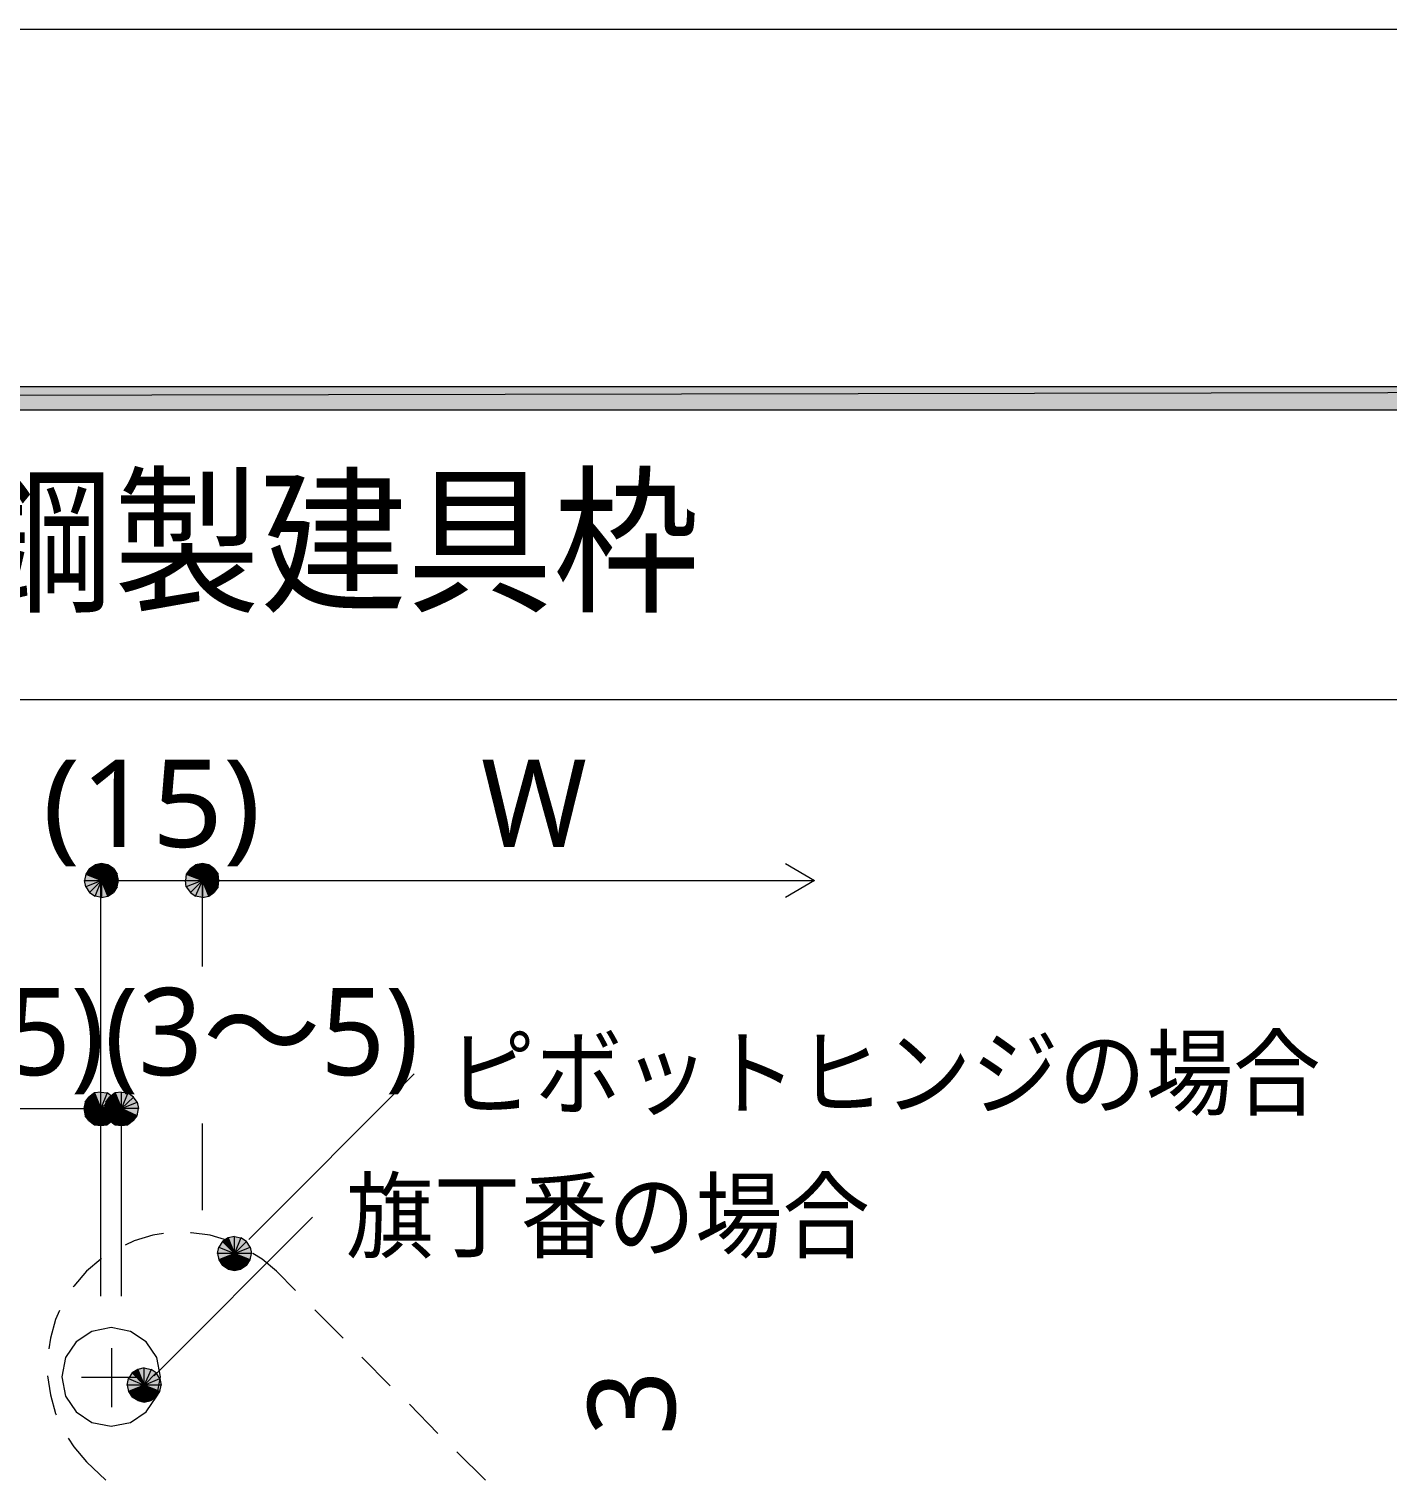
# Model space of a CAD drawing. Header units: millimetres. Extents: x 0 to 420, y 0 to 297.
# Drawn here: x 253.83 to 294.3, y 253.72 to 296.97 of the extents above; entities that cross this region are included whole.
import ezdxf
from ezdxf.enums import TextEntityAlignment as Align

# ---------------------------------------------------------------- set-up
doc = ezdxf.new("R2010")
doc.units = ezdxf.units.MM
doc.styles.add('kst32b', font='NotoSansJP-Variable.ttf')

msp = doc.modelspace()

# ---------------------------------------------------------------- hatches: boundary and pattern name
h = msp.add_hatch(color=7)
h.paths.add_polyline_path([(394.166, 285.623), (394.166, 286.321), (26.183, 285.623), (394.166, 285.623)])
h.paths.add_polyline_path([(394.166, 286.321), (26.183, 285.623), (26.183, 286.321), (394.166, 286.321)])
h = msp.add_hatch(color=7)
h.paths.add_polyline_path([(255.99, 272.119), (255.799, 272.076), (255.99, 271.611), (255.99, 272.119)])
h.paths.add_polyline_path([(255.799, 272.076), (255.99, 271.611), (255.63, 271.971), (255.799, 272.076)])
h.paths.add_polyline_path([(255.99, 271.611), (255.63, 271.971), (255.524, 271.801), (255.99, 271.611)])
for points in [[(256.18, 272.076), (255.99, 272.119), (255.99, 271.611), (256.18, 272.076)], [(259.186, 272.076), (258.995, 272.119), (258.995, 271.611), (259.186, 272.076)], [(255.778, 264.329), (255.969, 264.308), (255.969, 264.816), (255.778, 264.329)], [(256.392, 264.329), (256.582, 264.308), (256.582, 264.816), (256.392, 264.329)], [(259.757, 260.964), (259.588, 260.858), (259.948, 260.498), (259.757, 260.964)], [(257.069, 257.048), (256.9, 256.942), (257.26, 256.582), (257.069, 257.048)]]:
    msp.add_hatch(color=7).paths.add_polyline_path(points)
h = msp.add_hatch(color=7)
h.paths.add_polyline_path([(256.498, 271.611), (256.455, 271.801), (255.99, 271.611), (256.498, 271.611)])
h.paths.add_polyline_path([(256.455, 271.801), (255.99, 271.611), (256.35, 271.971), (256.455, 271.801)])
h.paths.add_polyline_path([(255.99, 271.611), (256.35, 271.971), (256.18, 272.076), (255.99, 271.611)])
h = msp.add_hatch(color=7)
h.paths.add_polyline_path([(258.995, 272.119), (258.784, 272.076), (258.995, 271.611), (258.995, 272.119)])
h.paths.add_polyline_path([(258.784, 272.076), (258.995, 271.611), (258.636, 271.971), (258.784, 272.076)])
h.paths.add_polyline_path([(258.995, 271.611), (258.636, 271.971), (258.509, 271.801), (258.995, 271.611)])
h = msp.add_hatch(color=7)
h.paths.add_polyline_path([(259.482, 271.611), (259.461, 271.801), (258.995, 271.611), (259.482, 271.611)])
h.paths.add_polyline_path([(259.461, 271.801), (258.995, 271.611), (259.334, 271.971), (259.461, 271.801)])
h.paths.add_polyline_path([(258.995, 271.611), (259.334, 271.971), (259.186, 272.076), (258.995, 271.611)])
h = msp.add_hatch(color=7)
h.paths.add_polyline_path([(255.524, 271.801), (255.482, 271.611), (255.99, 271.611), (255.524, 271.801)])
h.paths.add_polyline_path([(255.482, 271.611), (255.99, 271.611), (255.524, 271.42), (255.482, 271.611)])
h.paths.add_polyline_path([(255.99, 271.611), (255.524, 271.42), (255.63, 271.251), (255.99, 271.611)])
h = msp.add_hatch(color=7)
h.paths.add_polyline_path([(255.63, 271.251), (255.799, 271.145), (255.99, 271.611), (255.63, 271.251)])
h.paths.add_polyline_path([(255.799, 271.145), (255.99, 271.611), (255.99, 271.103), (255.799, 271.145)])
h.paths.add_polyline_path([(255.99, 271.611), (255.99, 271.103), (256.18, 271.145), (255.99, 271.611)])
h = msp.add_hatch(color=7)
h.paths.add_polyline_path([(256.18, 271.145), (256.35, 271.251), (255.99, 271.611), (256.18, 271.145)])
h.paths.add_polyline_path([(256.35, 271.251), (255.99, 271.611), (256.455, 271.42), (256.35, 271.251)])
h.paths.add_polyline_path([(255.99, 271.611), (256.455, 271.42), (256.498, 271.611), (255.99, 271.611)])
h = msp.add_hatch(color=7)
h.paths.add_polyline_path([(258.509, 271.801), (258.487, 271.611), (258.995, 271.611), (258.509, 271.801)])
h.paths.add_polyline_path([(258.487, 271.611), (258.995, 271.611), (258.509, 271.42), (258.487, 271.611)])
h.paths.add_polyline_path([(258.995, 271.611), (258.509, 271.42), (258.636, 271.251), (258.995, 271.611)])
h = msp.add_hatch(color=7)
h.paths.add_polyline_path([(258.636, 271.251), (258.784, 271.145), (258.995, 271.611), (258.636, 271.251)])
h.paths.add_polyline_path([(258.784, 271.145), (258.995, 271.611), (258.995, 271.103), (258.784, 271.145)])
h.paths.add_polyline_path([(258.995, 271.611), (258.995, 271.103), (259.186, 271.145), (258.995, 271.611)])
h = msp.add_hatch(color=7)
h.paths.add_polyline_path([(259.186, 271.145), (259.334, 271.251), (258.995, 271.611), (259.186, 271.145)])
h.paths.add_polyline_path([(259.334, 271.251), (258.995, 271.611), (259.461, 271.42), (259.334, 271.251)])
h.paths.add_polyline_path([(258.995, 271.611), (259.461, 271.42), (259.482, 271.611), (258.995, 271.611)])
h = msp.add_hatch(color=7)
h.paths.add_polyline_path([(255.778, 265.282), (255.609, 265.155), (255.969, 264.816), (255.778, 265.282)])
h.paths.add_polyline_path([(255.609, 265.155), (255.969, 264.816), (255.503, 265.007), (255.609, 265.155)])
h.paths.add_polyline_path([(255.969, 264.816), (255.503, 265.007), (255.461, 264.816), (255.969, 264.816)])
h = msp.add_hatch(color=7)
h.paths.add_polyline_path([(256.328, 265.155), (256.159, 265.282), (255.969, 264.816), (256.328, 265.155)])
h.paths.add_polyline_path([(256.159, 265.282), (255.969, 264.816), (255.969, 265.303), (256.159, 265.282)])
h.paths.add_polyline_path([(255.969, 264.816), (255.969, 265.303), (255.778, 265.282), (255.969, 264.816)])
h = msp.add_hatch(color=7)
h.paths.add_polyline_path([(256.434, 264.604), (256.477, 264.816), (255.969, 264.816), (256.434, 264.604)])
h.paths.add_polyline_path([(256.477, 264.816), (255.969, 264.816), (256.434, 265.007), (256.477, 264.816)])
h.paths.add_polyline_path([(255.969, 264.816), (256.434, 265.007), (256.328, 265.155), (255.969, 264.816)])
h = msp.add_hatch(color=7)
h.paths.add_polyline_path([(256.392, 265.282), (256.223, 265.155), (256.582, 264.816), (256.392, 265.282)])
h.paths.add_polyline_path([(256.223, 265.155), (256.582, 264.816), (256.117, 265.007), (256.223, 265.155)])
h.paths.add_polyline_path([(256.582, 264.816), (256.117, 265.007), (256.074, 264.816), (256.582, 264.816)])
h = msp.add_hatch(color=7)
h.paths.add_polyline_path([(256.942, 265.155), (256.773, 265.282), (256.582, 264.816), (256.942, 265.155)])
h.paths.add_polyline_path([(256.773, 265.282), (256.582, 264.816), (256.582, 265.303), (256.773, 265.282)])
h.paths.add_polyline_path([(256.582, 264.816), (256.582, 265.303), (256.392, 265.282), (256.582, 264.816)])
h = msp.add_hatch(color=7)
h.paths.add_polyline_path([(257.048, 264.604), (257.09, 264.816), (256.582, 264.816), (257.048, 264.604)])
h.paths.add_polyline_path([(257.09, 264.816), (256.582, 264.816), (257.048, 265.007), (257.09, 264.816)])
h.paths.add_polyline_path([(256.582, 264.816), (257.048, 265.007), (256.942, 265.155), (256.582, 264.816)])
h = msp.add_hatch(color=7)
h.paths.add_polyline_path([(255.461, 264.816), (255.503, 264.604), (255.969, 264.816), (255.461, 264.816)])
h.paths.add_polyline_path([(255.503, 264.604), (255.969, 264.816), (255.609, 264.456), (255.503, 264.604)])
h.paths.add_polyline_path([(255.969, 264.816), (255.609, 264.456), (255.778, 264.329), (255.969, 264.816)])
h = msp.add_hatch(color=7)
h.paths.add_polyline_path([(255.969, 264.308), (256.159, 264.329), (255.969, 264.816), (255.969, 264.308)])
h.paths.add_polyline_path([(256.159, 264.329), (255.969, 264.816), (256.328, 264.456), (256.159, 264.329)])
h.paths.add_polyline_path([(255.969, 264.816), (256.328, 264.456), (256.434, 264.604), (255.969, 264.816)])
h = msp.add_hatch(color=7)
h.paths.add_polyline_path([(256.074, 264.816), (256.117, 264.604), (256.582, 264.816), (256.074, 264.816)])
h.paths.add_polyline_path([(256.117, 264.604), (256.582, 264.816), (256.223, 264.456), (256.117, 264.604)])
h.paths.add_polyline_path([(256.582, 264.816), (256.223, 264.456), (256.392, 264.329), (256.582, 264.816)])
h = msp.add_hatch(color=7)
h.paths.add_polyline_path([(256.582, 264.308), (256.773, 264.329), (256.582, 264.816), (256.582, 264.308)])
h.paths.add_polyline_path([(256.773, 264.329), (256.582, 264.816), (256.942, 264.456), (256.773, 264.329)])
h.paths.add_polyline_path([(256.582, 264.816), (256.942, 264.456), (257.048, 264.604), (256.582, 264.816)])
h = msp.add_hatch(color=7)
h.paths.add_polyline_path([(259.588, 260.858), (259.482, 260.689), (259.948, 260.498), (259.588, 260.858)])
h.paths.add_polyline_path([(259.482, 260.689), (259.948, 260.498), (259.44, 260.498), (259.482, 260.689)])
h.paths.add_polyline_path([(259.948, 260.498), (259.44, 260.498), (259.482, 260.308), (259.948, 260.498)])
h = msp.add_hatch(color=7)
h.paths.add_polyline_path([(260.308, 260.858), (260.138, 260.964), (259.948, 260.498), (260.308, 260.858)])
h.paths.add_polyline_path([(260.138, 260.964), (259.948, 260.498), (259.948, 261.006), (260.138, 260.964)])
h.paths.add_polyline_path([(259.948, 260.498), (259.948, 261.006), (259.757, 260.964), (259.948, 260.498)])
h = msp.add_hatch(color=7)
h.paths.add_polyline_path([(260.414, 260.308), (260.456, 260.498), (259.948, 260.498), (260.414, 260.308)])
h.paths.add_polyline_path([(260.456, 260.498), (259.948, 260.498), (260.414, 260.689), (260.456, 260.498)])
h.paths.add_polyline_path([(259.948, 260.498), (260.414, 260.689), (260.308, 260.858), (259.948, 260.498)])
h = msp.add_hatch(color=7)
h.paths.add_polyline_path([(259.482, 260.308), (259.588, 260.138), (259.948, 260.498), (259.482, 260.308)])
h.paths.add_polyline_path([(259.588, 260.138), (259.948, 260.498), (259.757, 260.032), (259.588, 260.138)])
h.paths.add_polyline_path([(259.948, 260.498), (259.757, 260.032), (259.948, 259.99), (259.948, 260.498)])
h = msp.add_hatch(color=7)
h.paths.add_polyline_path([(259.948, 259.99), (260.138, 260.032), (259.948, 260.498), (259.948, 259.99)])
h.paths.add_polyline_path([(260.138, 260.032), (259.948, 260.498), (260.308, 260.138), (260.138, 260.032)])
h.paths.add_polyline_path([(259.948, 260.498), (260.308, 260.138), (260.414, 260.308), (259.948, 260.498)])
h = msp.add_hatch(color=7)
h.paths.add_polyline_path([(256.9, 256.942), (256.794, 256.773), (257.26, 256.582), (256.9, 256.942)])
h.paths.add_polyline_path([(256.794, 256.773), (257.26, 256.582), (256.752, 256.582), (256.794, 256.773)])
h.paths.add_polyline_path([(257.26, 256.582), (256.752, 256.582), (256.794, 256.392), (257.26, 256.582)])
h = msp.add_hatch(color=7)
h.paths.add_polyline_path([(257.62, 256.942), (257.471, 257.048), (257.26, 256.582), (257.62, 256.942)])
h.paths.add_polyline_path([(257.471, 257.048), (257.26, 256.582), (257.26, 257.09), (257.471, 257.048)])
h.paths.add_polyline_path([(257.26, 256.582), (257.26, 257.09), (257.069, 257.048), (257.26, 256.582)])
h = msp.add_hatch(color=7)
h.paths.add_polyline_path([(257.725, 256.392), (257.768, 256.582), (257.26, 256.582), (257.725, 256.392)])
h.paths.add_polyline_path([(257.768, 256.582), (257.26, 256.582), (257.725, 256.773), (257.768, 256.582)])
h.paths.add_polyline_path([(257.26, 256.582), (257.725, 256.773), (257.62, 256.942), (257.26, 256.582)])
h = msp.add_hatch(color=7)
h.paths.add_polyline_path([(256.794, 256.392), (256.9, 256.222), (257.26, 256.582), (256.794, 256.392)])
h.paths.add_polyline_path([(256.9, 256.222), (257.26, 256.582), (257.069, 256.117), (256.9, 256.222)])
h.paths.add_polyline_path([(257.26, 256.582), (257.069, 256.117), (257.26, 256.074), (257.26, 256.582)])
h = msp.add_hatch(color=7)
h.paths.add_polyline_path([(257.26, 256.074), (257.471, 256.117), (257.26, 256.582), (257.26, 256.074)])
h.paths.add_polyline_path([(257.471, 256.117), (257.26, 256.582), (257.62, 256.222), (257.471, 256.117)])
h.paths.add_polyline_path([(257.26, 256.582), (257.62, 256.222), (257.725, 256.392), (257.26, 256.582)])

# ---------------------------------------------------------------- linework, layer by layer
at = {"lineweight": 13}
for points in [[(0.191, 0), (0.191, 296.968), (420.158, 296.968), (420.158, 0)], [(257.746, 256.826), (257.631, 257.398), (257.316, 257.866), (256.848, 258.181), (256.275, 258.297), (255.703, 258.181), (255.235, 257.866), (254.92, 257.398), (254.804, 256.826), (254.92, 256.253), (255.235, 255.786), (255.703, 255.47), (256.275, 255.355), (256.848, 255.47), (257.316, 255.786), (257.631, 256.253)]]:
    msp.add_lwpolyline(points, close=True, dxfattribs=at)
at = {"lineweight": 0}
for points in [[(394.166, 285.623), (394.166, 286.321), (26.183, 285.623)], [(394.166, 286.321), (26.183, 285.623), (26.183, 286.321)], [(255.799, 272.076), (255.99, 271.611), (255.63, 271.971)], [(255.99, 272.119), (255.799, 272.076), (255.99, 271.611)], [(256.18, 272.076), (255.99, 272.119), (255.99, 271.611)], [(255.99, 271.611), (256.35, 271.971), (256.18, 272.076)], [(258.784, 272.076), (258.995, 271.611), (258.636, 271.971)], [(258.995, 272.119), (258.784, 272.076), (258.995, 271.611)], [(259.186, 272.076), (258.995, 272.119), (258.995, 271.611)], [(258.995, 271.611), (259.334, 271.971), (259.186, 272.076)], [(255.524, 271.801), (255.482, 271.611), (255.99, 271.611)], [(255.482, 271.611), (255.99, 271.611), (255.524, 271.42)], [(255.99, 271.611), (255.63, 271.971), (255.524, 271.801)], [(255.99, 271.611), (255.524, 271.42), (255.63, 271.251)], [(255.63, 271.251), (255.799, 271.145), (255.99, 271.611)], [(255.799, 271.145), (255.99, 271.611), (255.99, 271.103)], [(256.455, 271.801), (255.99, 271.611), (256.35, 271.971)], [(256.498, 271.611), (256.455, 271.801), (255.99, 271.611)], [(255.99, 271.611), (255.99, 271.103), (256.18, 271.145)], [(256.18, 271.145), (256.35, 271.251), (255.99, 271.611)], [(256.35, 271.251), (255.99, 271.611), (256.455, 271.42)], [(255.99, 271.611), (256.455, 271.42), (256.498, 271.611)], [(258.509, 271.801), (258.487, 271.611), (258.995, 271.611)], [(258.487, 271.611), (258.995, 271.611), (258.509, 271.42)], [(258.995, 271.611), (258.636, 271.971), (258.509, 271.801)], [(258.995, 271.611), (258.509, 271.42), (258.636, 271.251)], [(258.636, 271.251), (258.784, 271.145), (258.995, 271.611)], [(258.784, 271.145), (258.995, 271.611), (258.995, 271.103)], [(259.461, 271.801), (258.995, 271.611), (259.334, 271.971)], [(259.482, 271.611), (259.461, 271.801), (258.995, 271.611)], [(258.995, 271.611), (258.995, 271.103), (259.186, 271.145)], [(259.186, 271.145), (259.334, 271.251), (258.995, 271.611)], [(259.334, 271.251), (258.995, 271.611), (259.461, 271.42)], [(258.995, 271.611), (259.461, 271.42), (259.482, 271.611)], [(255.609, 265.155), (255.969, 264.816), (255.503, 265.007)], [(255.778, 265.282), (255.609, 265.155), (255.969, 264.816)], [(255.969, 264.816), (255.969, 265.303), (255.778, 265.282)], [(256.159, 265.282), (255.969, 264.816), (255.969, 265.303)], [(256.328, 265.155), (256.159, 265.282), (255.969, 264.816)], [(255.969, 264.816), (256.434, 265.007), (256.328, 265.155)], [(256.223, 265.155), (256.582, 264.816), (256.117, 265.007)], [(256.392, 265.282), (256.223, 265.155), (256.582, 264.816)], [(256.582, 264.816), (256.582, 265.303), (256.392, 265.282)], [(256.773, 265.282), (256.582, 264.816), (256.582, 265.303)], [(256.942, 265.155), (256.773, 265.282), (256.582, 264.816)], [(256.582, 264.816), (257.048, 265.007), (256.942, 265.155)], [(255.969, 264.816), (255.503, 265.007), (255.461, 264.816)], [(255.461, 264.816), (255.503, 264.604), (255.969, 264.816)], [(255.503, 264.604), (255.969, 264.816), (255.609, 264.456)], [(255.969, 264.816), (255.609, 264.456), (255.778, 264.329)], [(255.778, 264.329), (255.969, 264.308), (255.969, 264.816)], [(256.477, 264.816), (255.969, 264.816), (256.434, 265.007)], [(255.969, 264.308), (256.159, 264.329), (255.969, 264.816)], [(256.159, 264.329), (255.969, 264.816), (256.328, 264.456)], [(255.969, 264.816), (256.328, 264.456), (256.434, 264.604)], [(256.434, 264.604), (256.477, 264.816), (255.969, 264.816)], [(256.582, 264.816), (256.117, 265.007), (256.074, 264.816)], [(256.074, 264.816), (256.117, 264.604), (256.582, 264.816)], [(256.117, 264.604), (256.582, 264.816), (256.223, 264.456)], [(256.582, 264.816), (256.223, 264.456), (256.392, 264.329)], [(256.392, 264.329), (256.582, 264.308), (256.582, 264.816)], [(257.09, 264.816), (256.582, 264.816), (257.048, 265.007)], [(256.582, 264.308), (256.773, 264.329), (256.582, 264.816)], [(256.773, 264.329), (256.582, 264.816), (256.942, 264.456)], [(256.582, 264.816), (256.942, 264.456), (257.048, 264.604)], [(257.048, 264.604), (257.09, 264.816), (256.582, 264.816)], [(259.588, 260.858), (259.482, 260.689), (259.948, 260.498)], [(259.757, 260.964), (259.588, 260.858), (259.948, 260.498)], [(259.948, 260.498), (259.948, 261.006), (259.757, 260.964)], [(260.138, 260.964), (259.948, 260.498), (259.948, 261.006)], [(260.308, 260.858), (260.138, 260.964), (259.948, 260.498)], [(259.948, 260.498), (260.414, 260.689), (260.308, 260.858)], [(259.482, 260.689), (259.948, 260.498), (259.44, 260.498)], [(259.948, 260.498), (259.44, 260.498), (259.482, 260.308)], [(259.482, 260.308), (259.588, 260.138), (259.948, 260.498)], [(259.588, 260.138), (259.948, 260.498), (259.757, 260.032)], [(259.948, 260.498), (259.757, 260.032), (259.948, 259.99)], [(260.456, 260.498), (259.948, 260.498), (260.414, 260.689)], [(259.948, 259.99), (260.138, 260.032), (259.948, 260.498)], [(260.138, 260.032), (259.948, 260.498), (260.308, 260.138)], [(259.948, 260.498), (260.308, 260.138), (260.414, 260.308)], [(260.414, 260.308), (260.456, 260.498), (259.948, 260.498)], [(256.9, 256.942), (256.794, 256.773), (257.26, 256.582)], [(257.069, 257.048), (256.9, 256.942), (257.26, 256.582)], [(257.26, 256.582), (257.26, 257.09), (257.069, 257.048)], [(257.471, 257.048), (257.26, 256.582), (257.26, 257.09)], [(257.62, 256.942), (257.471, 257.048), (257.26, 256.582)], [(257.26, 256.582), (257.725, 256.773), (257.62, 256.942)], [(256.794, 256.773), (257.26, 256.582), (256.752, 256.582)], [(257.26, 256.582), (256.752, 256.582), (256.794, 256.392)], [(256.794, 256.392), (256.9, 256.222), (257.26, 256.582)], [(256.9, 256.222), (257.26, 256.582), (257.069, 256.117)], [(257.26, 256.582), (257.069, 256.117), (257.26, 256.074)], [(257.768, 256.582), (257.26, 256.582), (257.725, 256.773)], [(257.26, 256.074), (257.471, 256.117), (257.26, 256.582)], [(257.471, 256.117), (257.26, 256.582), (257.62, 256.222)], [(257.26, 256.582), (257.62, 256.222), (257.725, 256.392)], [(257.725, 256.392), (257.768, 256.582), (257.26, 256.582)]]:
    msp.add_lwpolyline(points, close=True, dxfattribs=at)
at = {"lineweight": 13}
for points in [[(394.166, 276.987), (26.183, 276.987)], [(276.352, 272.119), (277.22, 271.611), (276.352, 271.103)], [(255.969, 259.228), (255.969, 271.611)], [(255.969, 271.611), (258.995, 271.611)], [(258.995, 271.611), (277.22, 271.611)], [(258.995, 269.049), (258.995, 271.611)], [(260.371, 260.921), (265.303, 265.853)], [(245.978, 264.816), (250.973, 264.816), (255.969, 264.816), (256.582, 264.816)], [(256.582, 259.228), (256.582, 264.816)], [(258.995, 261.789), (258.995, 264.372)], [(257.556, 256.857), (262.276, 261.578)], [(257.831, 261.091), (257.514, 261.048), (256.963, 260.879), (256.688, 260.752)], [(259.8, 260.858), (259.779, 260.879), (259.228, 261.048), (258.657, 261.112), (258.636, 261.112)], [(255.99, 260.35), (255.969, 260.329), (255.545, 259.969), (255.164, 259.524), (255.143, 259.503)], [(261.197, 259.969), (260.773, 260.329), (260.498, 260.498)], [(261.768, 259.397), (261.197, 259.969)], [(254.741, 258.805), (254.614, 258.53), (254.466, 257.979), (254.423, 257.662)], [(263.186, 257.979), (262.34, 258.826)], [(256.286, 257.683), (256.286, 255.926)], [(264.583, 256.561), (263.737, 257.408)], [(254.381, 256.857), (254.466, 256.286), (254.614, 255.736), (254.635, 255.693)], [(255.397, 256.815), (257.154, 256.815)], [(266.002, 255.143), (265.155, 256.011)], [(254.995, 254.995), (255.164, 254.741), (255.545, 254.296)], [(256.117, 253.746), (255.545, 254.296)], [(267.42, 253.746), (266.573, 254.593)]]:
    msp.add_lwpolyline(points, dxfattribs=at)

# ---------------------------------------------------------------- texts
at = {"style": 'kst32b'}
for s, height, p, p2 in [('簡易気密型鋼製建具枠', 3.4908, (230.166, 279.971), (273.801, 279.971)), ('(15)', 2.5989, (254.233, 272.605), (260.73, 272.605)), ('(25)(3～5)', 2.5989, (250.232, 265.811), (265.439, 265.811)), ('ピボットヒンジの場合', 2.0791, (266.298, 264.837), (292.287, 264.837)), ('旗丁番の場合', 2.0791, (263.271, 260.583), (278.864, 260.583))]:
    msp.add_text(s, height=height, dxfattribs=at).set_placement(p, p2, align=Align.FIT)
msp.add_text('W', height=2.599, dxfattribs=at).set_placement((267.293, 272.605))
msp.add_text('3', height=2.599, rotation=90, dxfattribs=at).set_placement((273.071, 255.079))

doc.saveas('drawing.dxf')
